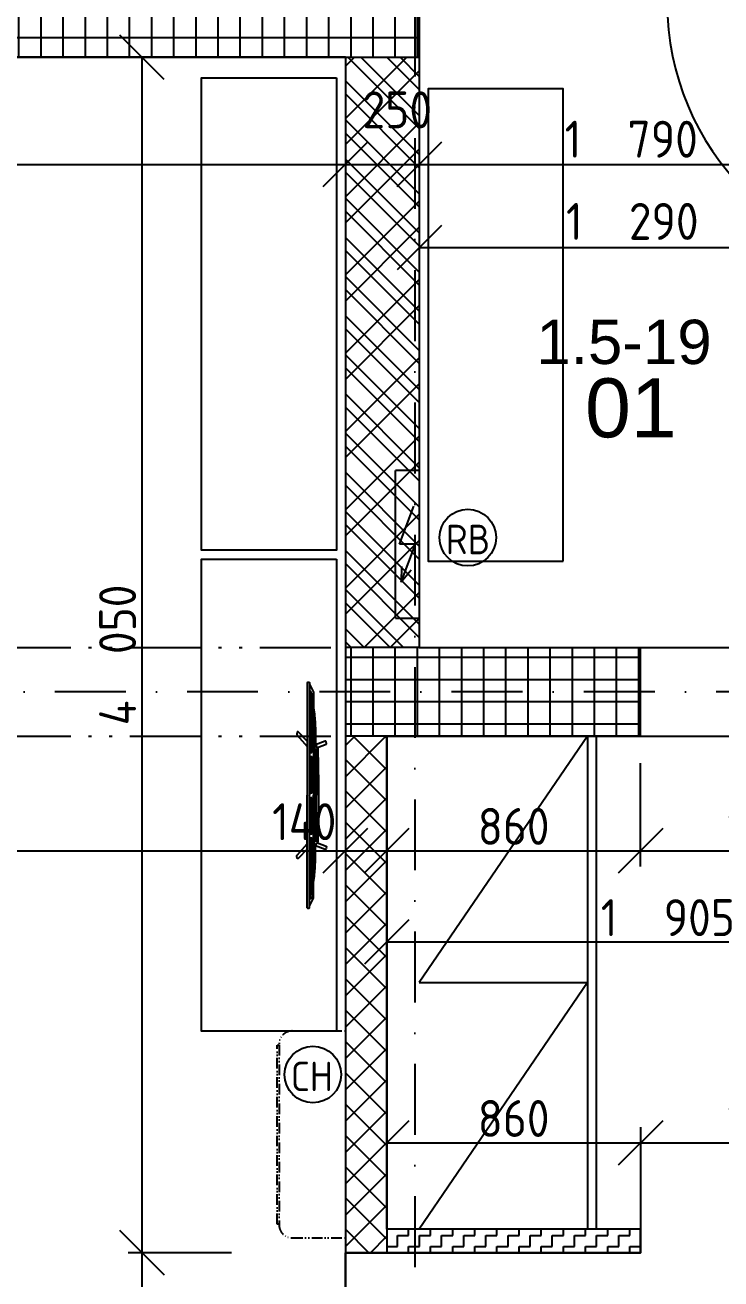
# Model space of a CAD drawing. Extents: x 4511820 to 5180432, y -1526536 to -944957.
# Drawn here: x 5146147 to 5148505, y -1301384 to -1297136 of the extents above; entities that cross this region are included whole.
import ezdxf

# ---------------------------------------------------------------- set-up
doc = ezdxf.new("R2010")
doc.units = 0
doc.header["$MEASUREMENT"] = 0
for name, pattern in [('ACAD_ISO07W100', [3.5, 0.5, -3]), ('ACAD_ISO12W100', [22, 12, -3, 0.5, -3, 0.5, -3]), ('BODKOCIARKOVANA_3', [5.6, 3, -1.3, 0, -1.3])]:
    doc.linetypes.add(name, pattern=pattern)
doc.layers.get('0').update_dxf_attribs({"linetype": 'CONTINUOUS'})
doc.layers.get('Defpoints').update_dxf_attribs({"color": 61, "linetype": 'CONTINUOUS'})
for name, color, linetype in [('DVERE', 45, 'CONTINUOUS'), ('KÓTY', 4, 'CONTINUOUS'), ('MÚRY', 1, 'CONTINUOUS'), ('osi', 253, 'CONTINUOUS'), ('Plochy', 41, 'CONTINUOUS'), ('POPIS', 7, 'CONTINUOUS'), ('TENKÁ', 7, 'CONTINUOUS'), ('ZARIADENIE', 47, 'CONTINUOUS'), ('ZZ-chladenie', 133, 'CONTINUOUS'), ('ZZ-elektro', 221, 'CONTINUOUS'), ('ŠRAFY', 82, 'CONTINUOUS')]:
    doc.layers.add(name, color=color, linetype=linetype)
doc.styles.add('ARIAL', font='arial.ttf')
doc.styles.add('STYLE1', font='isocp.shx')
doc.dimstyles.new('STANDARD-50', dxfattribs={"dimtxt": 125, "dimasz": 150, "dimexe": 10, "dimexo": 200, "dimgap": 20, "dimtad": 1, "dimdsep": 46, "dimlunit": 6, "dimtxsty": 'STYLE1', "dimblk1": 'OBLIQUE', "dimblk2": 'OBLIQUE', "dimsah": 1, "dimcen": 2.5, "dimse1": 1, "dimse2": 1, "dimadec": 0, "dimazin": 0, "dimtfac": 1, "dimtmove": 1, "dimatfit": 3, "dimldrblk": 'OBLIQUE', "dimfxl": 1, "dimtolj": 1, "dimtzin": 0, "dimarcsym": 0})

# ---------------------------------------------------------------- blocks, each defined once
blk = doc.blocks.new('Tv06_top_cad-block.com')
at = {"color": 0}
for points in [[(-161.1, -3.4), (-173.3, 26.2, 0.359324), (-175.3, 27.3, 0.097501), (-182.8, 24.2, 0.350578), (-183.5, 22.1), (-171.1, -10.4)], [(161.1, -3.4), (173.3, 26.2, -0.359324), (175.3, 27.3, -0.097501), (182.8, 24.2, -0.350578), (183.5, 22.1), (171.1, -10.4)], [(-381.9, -38.8, -0.13121), (-383.2, -32.7, -0.169032), (-383, -32.3), (-381.8, -31.1, -0.205713), (-381.3, -30.9), (-378.5, -30.9, 0.118206), (-376.2, -30.4), (-351.4, -18.4, -0.105648), (-345.8, -17), (0, -17)], [(-339.3, -21.2), (-339.3, -21.2, 0.099639), (-344.3, -22.2), (-349.2, -24.6, 0.215889), (-350.7, -26.3, 0.476075), (-349.4, -28, 0.244765)], [(-295.5, -17), (-282, -15, -0.02037), (-255.8, -12, -0.012056), (-227.2, -10.7), (-169.3, -10.7)], [(-182.5, -38.8), (-214.4, -69.1, 0.250582), (-215, -71, 0.266718), (-214.3, -71.9, 0.084688)], [(-214.3, -71.9), (-207.3, -73.1, 0.211205), (-203.3, -72.1), (-165.2, -38.8)], [(-181.8, -17), (-178.5, -14, -0.213415), (-177.3, -13.6), (0, -13.6)], [(-172.1, -13.6, -0.072098), (-159.2, -3, -0.121861), (-158.4, -2.8)], [(-170.1, -10.6, -0.053076), (-160.2, -2.9), (-158.4, -2.8)], [(-147.6, -13.6), (-147.6, -7.5, -0.414214), (-147.4, -7.3), (-146.5, -7.3, -0.414214), (-146.3, -7.5), (-146.3, -13.6)], [(-146.8, -28, 0.414214), (-145, -26.2), (-145, -23, 0.414214), (-146.8, -21.2)], [(-143.9, -13.6), (-143.9, -7.5, -0.414214), (-143.7, -7.3), (-142.7, -7.3, -0.414214), (-142.6, -7.5), (-142.6, -13.6)], [(-140.2, -13.6), (-140.2, -7.5, -0.414214), (-140, -7.3), (-139, -7.3, -0.414214), (-138.8, -7.5), (-138.8, -13.6)], [(-136.4, -13.6), (-136.4, -7.5, -0.414214), (-136.3, -7.3), (-135.3, -7.3, -0.414214), (-135.1, -7.5), (-135.1, -13.6)], [(-132.7, -13.6), (-132.7, -7.5, -0.414214), (-132.5, -7.3), (-131.6, -7.3, -0.414214), (-131.4, -7.5), (-131.4, -13.6)], [(-128.8, -28, -0.414214), (-130.6, -26.2), (-130.6, -23, -0.414214), (-128.8, -21.2)], [(-129, -13.6), (-129, -7.5, -0.414214), (-128.8, -7.3), (-127.9, -7.3, -0.414214), (-127.7, -7.5), (-127.7, -13.6)], [(-125.3, -13.6), (-125.3, -7.5, -0.414214), (-125.1, -7.3), (-124.1, -7.3, -0.414214), (-124, -7.5), (-124, -13.6)], [(-121.6, -13.6), (-121.6, -7.5, -0.414214), (-121.4, -7.3), (-120.4, -7.3, -0.414214), (-120.2, -7.5), (-120.2, -13.6)], [(-117.8, -13.6), (-117.8, -7.5, -0.414214), (-117.7, -7.3), (-116.7, -7.3, -0.414214), (-116.5, -7.5), (-116.5, -13.6)], [(-114.1, -13.6), (-114.1, -7.5, -0.414214), (-113.9, -7.3), (-113, -7.3, -0.414214), (-112.8, -7.5), (-112.8, -13.6)], [(-110.4, -13.6), (-110.4, -7.5, -0.414214), (-110.2, -7.3), (-109.3, -7.3, -0.414214), (-109.1, -7.5), (-109.1, -13.6)], [(-106.7, -13.6), (-106.7, -7.5, -0.414214), (-106.5, -7.3), (-105.5, -7.3, -0.414214), (-105.4, -7.5), (-105.4, -13.6)], [(-103, -13.6), (-103, -7.5, -0.414214), (-102.8, -7.3), (-101.8, -7.3, -0.414214), (-101.6, -7.5), (-101.6, -13.6)], [(-99.2, -13.6), (-99.2, -7.5, -0.414214), (-99.1, -7.3), (-98.1, -7.3, -0.414214), (-97.9, -7.5), (-97.9, -13.6)], [(-95.5, -13.6), (-95.5, -7.5, -0.414214), (-95.3, -7.3), (-94.4, -7.3, -0.414214), (-94.2, -7.5), (-94.2, -13.6)], [(-91.8, -13.6), (-91.8, -7.5, -0.414214), (-91.6, -7.3), (-90.7, -7.3, -0.414214), (-90.5, -7.5), (-90.5, -13.6)], [(-88.1, -13.6), (-88.1, -7.5, -0.414214), (-87.9, -7.3), (-86.9, -7.3, -0.414214), (-86.8, -7.5), (-86.8, -13.6)], [(-84.4, -13.6), (-84.4, -7.5, -0.414214), (-84.2, -7.3), (-83.2, -7.3, -0.414214), (-83, -7.5), (-83, -13.6)], [(-80.6, -13.6), (-80.6, -7.5, -0.414214), (-80.5, -7.3), (-79.5, -7.3, -0.414214), (-79.3, -7.5), (-79.3, -13.6)], [(-76.9, -13.6), (-76.9, -7.5, -0.414214), (-76.7, -7.3), (-75.8, -7.3, -0.414214), (-75.6, -7.5), (-75.6, -13.6)], [(-73.2, -13.6), (-73.2, -7.5, -0.414214), (-73, -7.3), (-72.1, -7.3, -0.414214), (-71.9, -7.5), (-71.9, -13.6)], [(-69.5, -13.6), (-69.5, -7.5, -0.414214), (-69.3, -7.3), (-68.3, -7.3, -0.414214), (-68.2, -7.5), (-68.2, -13.6)], [(-65.8, -13.6), (-65.8, -7.5, -0.414214), (-65.6, -7.3), (-64.6, -7.3, -0.414214), (-64.4, -7.5), (-64.4, -13.6)], [(-62, -13.6), (-62, -7.5, -0.414214), (-61.9, -7.3), (-60.9, -7.3, -0.414214), (-60.7, -7.5), (-60.7, -13.6)], [(-58.3, -13.6), (-58.3, -7.5, -0.414214), (-58.1, -7.3), (-57.2, -7.3, -0.414214), (-57, -7.5), (-57, -13.6)], [(-54.6, -13.6), (-54.6, -7.5, -0.414214), (-54.4, -7.3), (-53.5, -7.3, -0.414214), (-53.3, -7.5), (-53.3, -13.6)], [(-50.9, -13.6), (-50.9, -7.5, -0.414214), (-50.7, -7.3), (-49.7, -7.3, -0.414214), (-49.6, -7.5), (-49.6, -13.6)], [(-47.2, -13.6), (-47.2, -7.5, -0.414214), (-47, -7.3), (-46, -7.3, -0.414214), (-45.8, -7.5), (-45.8, -13.6)], [(-43.4, -13.6), (-43.4, -7.5, -0.414214), (-43.3, -7.3), (-42.3, -7.3, -0.414214), (-42.1, -7.5), (-42.1, -13.6)], [(-39.7, -13.6), (-39.7, -7.5, -0.414214), (-39.5, -7.3), (-38.6, -7.3, -0.414214), (-38.4, -7.5), (-38.4, -13.6)], [(-36, -13.6), (-36, -7.5, -0.414214), (-35.8, -7.3), (-34.9, -7.3, -0.414214), (-34.7, -7.5), (-34.7, -13.6)], [(-32.3, -13.6), (-32.3, -7.5, -0.414214), (-32.1, -7.3), (-31.1, -7.3, -0.414214), (-31, -7.5), (-31, -13.6)], [(-28.6, -13.6), (-28.6, -7.5, -0.414214), (-28.4, -7.3), (-27.4, -7.3, -0.414214), (-27.2, -7.5), (-27.2, -13.6)], [(-24.8, -13.6), (-24.8, -7.5, -0.414214), (-24.7, -7.3), (-23.7, -7.3, -0.414214), (-23.5, -7.5), (-23.5, -13.6)], [(-21.1, -13.6), (-21.1, -7.5, -0.414214), (-20.9, -7.3), (-20, -7.3, -0.414214), (-19.8, -7.5), (-19.8, -13.6)], [(-17.4, -13.6), (-17.4, -7.5, -0.414214), (-17.2, -7.3), (-16.3, -7.3, -0.414214), (-16.1, -7.5), (-16.1, -13.6)], [(-13.7, -13.6), (-13.7, -7.5, -0.414214), (-13.5, -7.3), (-12.5, -7.3, -0.414214), (-12.4, -7.5), (-12.4, -13.6)], [(-10, -13.6), (-10, -7.5, -0.414214), (-9.8, -7.3), (-8.8, -7.3, -0.414214), (-8.6, -7.5), (-8.6, -13.6)], [(-10, -28, 0.414214), (-8.2, -26.2), (-8.2, -23, 0.414214), (-10, -21.2)], [(-6.2, -13.6), (-6.2, -7.5, -0.414214), (-6.1, -7.3), (-5.1, -7.3, -0.414214), (-4.9, -7.5), (-4.9, -13.6)], [(-2.5, -13.6), (-2.5, -7.5, -0.414214), (-2.3, -7.3), (-1.4, -7.3, -0.414214), (-1.2, -7.5), (-1.2, -13.6)], [(181.8, -17), (178.5, -14, 0.213415), (177.3, -13.6), (0, -13.6)], [(381.9, -38.8, 0.13121), (383.2, -32.7, 0.169032), (383, -32.3), (381.8, -31.1, 0.205713), (381.3, -30.9), (378.5, -30.9, -0.118206), (376.2, -30.4), (351.4, -18.4, 0.105648), (345.8, -17), (0, -17)], [(2.5, -13.6), (2.5, -7.5, 0.414214), (2.3, -7.3), (1.4, -7.3, 0.414214), (1.2, -7.5), (1.2, -13.6)], [(6.2, -13.6), (6.2, -7.5, 0.414214), (6.1, -7.3), (5.1, -7.3, 0.414214), (4.9, -7.5), (4.9, -13.6)], [(10, -28, -0.414214), (8.2, -26.2), (8.2, -23, -0.414214), (10, -21.2)], [(10, -13.6), (10, -7.5, 0.414214), (9.8, -7.3), (8.8, -7.3, 0.414214), (8.6, -7.5), (8.6, -13.6)], [(13.7, -13.6), (13.7, -7.5, 0.414214), (13.5, -7.3), (12.5, -7.3, 0.414214), (12.4, -7.5), (12.4, -13.6)], [(17.4, -13.6), (17.4, -7.5, 0.414214), (17.2, -7.3), (16.3, -7.3, 0.414214), (16.1, -7.5), (16.1, -13.6)], [(21.1, -13.6), (21.1, -7.5, 0.414214), (20.9, -7.3), (20, -7.3, 0.414214), (19.8, -7.5), (19.8, -13.6)], [(24.8, -13.6), (24.8, -7.5, 0.414214), (24.7, -7.3), (23.7, -7.3, 0.414214), (23.5, -7.5), (23.5, -13.6)], [(28.6, -13.6), (28.6, -7.5, 0.414214), (28.4, -7.3), (27.4, -7.3, 0.414214), (27.2, -7.5), (27.2, -13.6)], [(32.3, -13.6), (32.3, -7.5, 0.414214), (32.1, -7.3), (31.1, -7.3, 0.414214), (31, -7.5), (31, -13.6)], [(36, -13.6), (36, -7.5, 0.414214), (35.8, -7.3), (34.9, -7.3, 0.414214), (34.7, -7.5), (34.7, -13.6)], [(39.7, -13.6), (39.7, -7.5, 0.414214), (39.5, -7.3), (38.6, -7.3, 0.414214), (38.4, -7.5), (38.4, -13.6)], [(43.4, -13.6), (43.4, -7.5, 0.414214), (43.3, -7.3), (42.3, -7.3, 0.414214), (42.1, -7.5), (42.1, -13.6)], [(47.2, -13.6), (47.2, -7.5, 0.414214), (47, -7.3), (46, -7.3, 0.414214), (45.8, -7.5), (45.8, -13.6)], [(50.9, -13.6), (50.9, -7.5, 0.414214), (50.7, -7.3), (49.7, -7.3, 0.414214), (49.6, -7.5), (49.6, -13.6)], [(54.6, -13.6), (54.6, -7.5, 0.414214), (54.4, -7.3), (53.5, -7.3, 0.414214), (53.3, -7.5), (53.3, -13.6)], [(58.3, -13.6), (58.3, -7.5, 0.414214), (58.1, -7.3), (57.2, -7.3, 0.414214), (57, -7.5), (57, -13.6)], [(62, -13.6), (62, -7.5, 0.414214), (61.9, -7.3), (60.9, -7.3, 0.414214), (60.7, -7.5), (60.7, -13.6)], [(65.8, -13.6), (65.8, -7.5, 0.414214), (65.6, -7.3), (64.6, -7.3, 0.414214), (64.4, -7.5), (64.4, -13.6)], [(69.5, -13.6), (69.5, -7.5, 0.414214), (69.3, -7.3), (68.3, -7.3, 0.414214), (68.2, -7.5), (68.2, -13.6)], [(73.2, -13.6), (73.2, -7.5, 0.414214), (73, -7.3), (72.1, -7.3, 0.414214), (71.9, -7.5), (71.9, -13.6)], [(76.9, -13.6), (76.9, -7.5, 0.414214), (76.7, -7.3), (75.8, -7.3, 0.414214), (75.6, -7.5), (75.6, -13.6)], [(80.6, -13.6), (80.6, -7.5, 0.414214), (80.5, -7.3), (79.5, -7.3, 0.414214), (79.3, -7.5), (79.3, -13.6)], [(84.4, -13.6), (84.4, -7.5, 0.414214), (84.2, -7.3), (83.2, -7.3, 0.414214), (83, -7.5), (83, -13.6)], [(88.1, -13.6), (88.1, -7.5, 0.414214), (87.9, -7.3), (86.9, -7.3, 0.414214), (86.8, -7.5), (86.8, -13.6)], [(91.8, -13.6), (91.8, -7.5, 0.414214), (91.6, -7.3), (90.7, -7.3, 0.414214), (90.5, -7.5), (90.5, -13.6)], [(95.5, -13.6), (95.5, -7.5, 0.414214), (95.3, -7.3), (94.4, -7.3, 0.414214), (94.2, -7.5), (94.2, -13.6)], [(99.2, -13.6), (99.2, -7.5, 0.414214), (99.1, -7.3), (98.1, -7.3, 0.414214), (97.9, -7.5), (97.9, -13.6)], [(103, -13.6), (103, -7.5, 0.414214), (102.8, -7.3), (101.8, -7.3, 0.414214), (101.6, -7.5), (101.6, -13.6)], [(106.7, -13.6), (106.7, -7.5, 0.414214), (106.5, -7.3), (105.5, -7.3, 0.414214), (105.4, -7.5), (105.4, -13.6)], [(110.4, -13.6), (110.4, -7.5, 0.414214), (110.2, -7.3), (109.3, -7.3, 0.414214), (109.1, -7.5), (109.1, -13.6)], [(114.1, -13.6), (114.1, -7.5, 0.414214), (113.9, -7.3), (113, -7.3, 0.414214), (112.8, -7.5), (112.8, -13.6)], [(117.8, -13.6), (117.8, -7.5, 0.414214), (117.7, -7.3), (116.7, -7.3, 0.414214), (116.5, -7.5), (116.5, -13.6)], [(121.6, -13.6), (121.6, -7.5, 0.414214), (121.4, -7.3), (120.4, -7.3, 0.414214), (120.2, -7.5), (120.2, -13.6)], [(125.3, -13.6), (125.3, -7.5, 0.414214), (125.1, -7.3), (124.1, -7.3, 0.414214), (124, -7.5), (124, -13.6)], [(129, -13.6), (129, -7.5, 0.414214), (128.8, -7.3), (127.9, -7.3, 0.414214), (127.7, -7.5), (127.7, -13.6)], [(128.8, -28, 0.414214), (130.6, -26.2), (130.6, -23, 0.414214), (128.8, -21.2)], [(132.7, -13.6), (132.7, -7.5, 0.414214), (132.5, -7.3), (131.6, -7.3, 0.414214), (131.4, -7.5), (131.4, -13.6)], [(136.4, -13.6), (136.4, -7.5, 0.414214), (136.3, -7.3), (135.3, -7.3, 0.414214), (135.1, -7.5), (135.1, -13.6)], [(140.2, -13.6), (140.2, -7.5, 0.414214), (140, -7.3), (139, -7.3, 0.414214), (138.8, -7.5), (138.8, -13.6)], [(143.9, -13.6), (143.9, -7.5, 0.414214), (143.7, -7.3), (142.7, -7.3, 0.414214), (142.6, -7.5), (142.6, -13.6)], [(146.8, -28, -0.414214), (145, -26.2), (145, -23, -0.414214), (146.8, -21.2)], [(147.6, -13.6), (147.6, -7.5, 0.414214), (147.4, -7.3), (146.5, -7.3, 0.414214), (146.3, -7.5), (146.3, -13.6)], [(172.1, -13.6, 0.072098), (159.2, -3, 0.121861), (158.4, -2.8)], [(170.1, -10.6, 0.053076), (160.2, -2.9), (158.4, -2.8)], [(214.3, -71.9), (207.3, -73.1, -0.211205), (203.3, -72.1), (165.2, -38.8)], [(295.5, -17), (282, -15, 0.02037), (255.8, -12, 0.012056), (227.2, -10.7), (169.3, -10.7)], [(182.5, -38.8), (214.4, -69.1, -0.250582), (215, -71, -0.266718), (214.3, -71.9, -0.084688)], [(339.3, -21.2), (339.3, -21.2, -0.099639), (344.3, -22.2), (349.2, -24.6, -0.215889), (350.7, -26.3, -0.476075), (349.4, -28, -0.244765)]]:
    blk.add_lwpolyline(points, format="xyb", dxfattribs=at)
for points in [[(-381.9, -38.8), (0, -38.8)], [(-378.5, -30.9), (0, -30.9)], [(-349.4, -28), (-146.8, -28)], [(-339.3, -21.2), (-146.8, -21.2)], [(-158.6, -6.5), (0, -6.5)], [(-128.8, -21.2), (-10, -21.2)], [(-128.8, -28), (-10, -28)], [(158.6, -6.5), (0, -6.5)], [(378.5, -30.9), (0, -30.9)], [(381.9, -38.8), (0, -38.8)], [(128.8, -21.2), (10, -21.2)], [(128.8, -28), (10, -28)], [(339.3, -21.2), (146.8, -21.2)], [(349.4, -28), (146.8, -28)]]:
    blk.add_lwpolyline(points, dxfattribs=at)
for centre, radius, start, end in [((0, -4564), 4564, 90, 91.9893), ((0, -4564), 4564, 88.0107, 90), ((-170.5, -10.1), 0.6, 200.9784, 314.0295), ((170.5, -10.1), 0.6, 225.9705, 339.0216)]:
    blk.add_arc(centre, radius, start, end, dxfattribs=at)
blk = doc.blocks.new('TV')
at = {"layer": 'ZARIADENIE', "color": 8}
blk.add_blockref('Tv06_top_cad-block.com', (4448198.7, -1316337.8), dxfattribs=at)
blk = doc.blocks.new('_OBLIQUE')
at = {"color": 0, "linetype": 'ByBlock'}
blk.add_line((-0.5, -0.5), (0.5, 0.5), dxfattribs=at)
blk = doc.blocks.new('*D25123')
at = {"layer": 'Defpoints', "color": 0}
for p in [(5147232.5, -1297608.5), (5142982.5, -1297995.2), (5147232.5, -1297995.2)]:
    blk.add_point(p, dxfattribs=at)
at = {"layer": 'KÓTY', "color": 0, "lineweight": -2}
blk.add_line((5142982.5, -1297608.5), (5147232.5, -1297608.5), dxfattribs=at)
at = {"layer": 'KÓTY', "color": 0, "linetype": 'ByBlock', "lineweight": -2, "xscale": 150, "yscale": 150, "zscale": 150, "rotation": 180}
blk.add_blockref('_OBLIQUE', (5142982.5, -1297608.5), dxfattribs=at)
at = {"layer": 'KÓTY', "color": 0, "linetype": 'ByBlock', "lineweight": -2, "xscale": 150, "yscale": 150, "zscale": 150}
blk.add_blockref('_OBLIQUE', (5147232.5, -1297608.5), dxfattribs=at)
at = {"layer": 'KÓTY', "color": 0, "insert": (5144941, -1297513), "char_height": 125, "attachment_point": 5, "style": 'STYLE1'}
blk.add_mtext('\\A1;4ﾠ250', dxfattribs=at)
blk = doc.blocks.new('*D25124')
at = {"layer": 'Defpoints', "color": 0}
for p in [(5147482.5, -1297608.5), (5147482.5, -1297608.5), (5147232.5, -1297995.2)]:
    blk.add_point(p, dxfattribs=at)
at = {"layer": 'KÓTY', "color": 0, "lineweight": -2}
blk.add_line((5147232.5, -1297608.5), (5147482.5, -1297608.5), dxfattribs=at)
at = {"layer": 'KÓTY', "color": 0, "linetype": 'ByBlock', "lineweight": -2, "xscale": 150, "yscale": 150, "zscale": 150, "rotation": 180}
blk.add_blockref('_OBLIQUE', (5147232.5, -1297608.5), dxfattribs=at)
at = {"layer": 'KÓTY', "color": 0, "linetype": 'ByBlock', "lineweight": -2, "xscale": 150, "yscale": 150, "zscale": 150}
blk.add_blockref('_OBLIQUE', (5147482.5, -1297608.5), dxfattribs=at)
at = {"layer": 'KÓTY', "color": 0, "insert": (5147408.3, -1297423.5), "char_height": 125, "attachment_point": 5, "style": 'STYLE1'}
blk.add_mtext('\\A1;250', dxfattribs=at)
blk = doc.blocks.new('*D25503')
at = {"layer": 'Defpoints', "color": 0}
for p in [(5147372.5, -1299545.2), (5148232.5, -1299545.2), (5148232.5, -1299933.5)]:
    blk.add_point(p, dxfattribs=at)
at = {"layer": 'KÓTY', "color": 0, "lineweight": -2}
blk.add_line((5147372.5, -1299933.5), (5148232.5, -1299933.5), dxfattribs=at)
at = {"layer": 'KÓTY', "color": 0, "linetype": 'ByBlock', "lineweight": -2, "xscale": 150, "yscale": 150, "zscale": 150, "rotation": 180}
blk.add_blockref('_OBLIQUE', (5147372.5, -1299933.5), dxfattribs=at)
at = {"layer": 'KÓTY', "color": 0, "linetype": 'ByBlock', "lineweight": -2, "xscale": 150, "yscale": 150, "zscale": 150}
blk.add_blockref('_OBLIQUE', (5148232.5, -1299933.5), dxfattribs=at)
at = {"layer": 'KÓTY', "color": 0, "insert": (5147802.5, -1299851), "char_height": 125, "attachment_point": 5, "style": 'STYLE1'}
blk.add_mtext('\\A1;860', dxfattribs=at)
blk = doc.blocks.new('*D25504')
at = {"layer": 'Defpoints', "color": 0}
for p in [(5148232.5, -1299545.2), (5149277.5, -1299545.2), (5149277.5, -1299933.5)]:
    blk.add_point(p, dxfattribs=at)
at = {"layer": 'KÓTY', "color": 0, "lineweight": -2}
blk.add_line((5148232.5, -1299933.5), (5149277.5, -1299933.5), dxfattribs=at)
at = {"layer": 'KÓTY', "color": 0, "linetype": 'ByBlock', "lineweight": -2, "xscale": 150, "yscale": 150, "zscale": 150, "rotation": 180}
blk.add_blockref('_OBLIQUE', (5148232.5, -1299933.5), dxfattribs=at)
at = {"layer": 'KÓTY', "color": 0, "linetype": 'ByBlock', "lineweight": -2, "xscale": 150, "yscale": 150, "zscale": 150}
blk.add_blockref('_OBLIQUE', (5149277.5, -1299933.5), dxfattribs=at)
at = {"layer": 'KÓTY', "color": 0, "insert": (5148755, -1299851), "char_height": 125, "attachment_point": 5, "style": 'STYLE1'}
blk.add_mtext('\\A1;1ﾠ045', dxfattribs=at)
blk = doc.blocks.new('*D25505')
at = {"layer": 'Defpoints', "color": 0}
for p in [(5147372.5, -1299545.2), (5149277.5, -1299545.2), (5149277.5, -1300242.5)]:
    blk.add_point(p, dxfattribs=at)
at = {"layer": 'KÓTY', "color": 0, "lineweight": -2}
blk.add_line((5147372.5, -1300242.5), (5149277.5, -1300242.5), dxfattribs=at)
at = {"layer": 'KÓTY', "color": 0, "linetype": 'ByBlock', "lineweight": -2, "xscale": 150, "yscale": 150, "zscale": 150, "rotation": 180}
blk.add_blockref('_OBLIQUE', (5147372.5, -1300242.5), dxfattribs=at)
at = {"layer": 'KÓTY', "color": 0, "linetype": 'ByBlock', "lineweight": -2, "xscale": 150, "yscale": 150, "zscale": 150}
blk.add_blockref('_OBLIQUE', (5149277.5, -1300242.5), dxfattribs=at)
at = {"layer": 'KÓTY', "color": 0, "insert": (5148325, -1300160), "char_height": 125, "attachment_point": 5, "style": 'STYLE1'}
blk.add_mtext('\\A1;1ﾠ905', dxfattribs=at)
blk = doc.blocks.new('*D25523')
at = {"layer": 'Defpoints', "color": 0}
for p in [(5148232.5, -1299545.2), (5148232.5, -1301215.2), (5149108.5, -1301215.2)]:
    blk.add_point(p, dxfattribs=at)
at = {"layer": 'KÓTY', "color": 0, "lineweight": -2}
blk.add_line((5149108.5, -1299545.2), (5149108.5, -1301215.2), dxfattribs=at)
at = {"layer": 'KÓTY', "color": 0, "linetype": 'ByBlock', "lineweight": -2, "xscale": 150, "yscale": 150, "zscale": 150}
for p, rotation in [((5149108.5, -1299545.2), 90), ((5149108.5, -1301215.2), 270)]:
    blk.add_blockref('_OBLIQUE', p, dxfattribs=dict(at, rotation=rotation))
at = {"layer": 'KÓTY', "color": 0, "insert": (5149001, -1300478), "char_height": 125, "attachment_point": 5, "rotation": 90, "style": 'STYLE1'}
blk.add_mtext('\\A1;1ﾠ670', dxfattribs=at)
blk = doc.blocks.new('*D25524')
at = {"layer": 'Defpoints', "color": 0}
for p in [(5148232.5, -1301215.2), (5148232.5, -1301295.2), (5149108.5, -1301295.2)]:
    blk.add_point(p, dxfattribs=at)
at = {"layer": 'KÓTY', "color": 0, "lineweight": -2}
blk.add_line((5149108.5, -1301215.2), (5149108.5, -1301295.2), dxfattribs=at)
at = {"layer": 'KÓTY', "color": 0, "linetype": 'ByBlock', "lineweight": -2, "xscale": 150, "yscale": 150, "zscale": 150}
for p, rotation in [((5149108.5, -1301215.2), 90), ((5149108.5, -1301295.2), 270)]:
    blk.add_blockref('_OBLIQUE', p, dxfattribs=dict(at, rotation=rotation))
at = {"layer": 'KÓTY', "color": 0, "insert": (5148940, -1301122.5), "char_height": 125, "attachment_point": 5, "rotation": 90, "style": 'STYLE1'}
blk.add_mtext('\\A1;80', dxfattribs=at)
blk = doc.blocks.new('*D25532')
at = {"layer": 'Defpoints', "color": 0}
for p in [(5142982.5, -1299545.2), (5147232.5, -1299545.2), (5147232.5, -1299933.5)]:
    blk.add_point(p, dxfattribs=at)
at = {"layer": 'KÓTY', "color": 0, "lineweight": -2}
blk.add_line((5142982.5, -1299933.5), (5147232.5, -1299933.5), dxfattribs=at)
at = {"layer": 'KÓTY', "color": 0, "linetype": 'ByBlock', "lineweight": -2, "xscale": 150, "yscale": 150, "zscale": 150, "rotation": 180}
blk.add_blockref('_OBLIQUE', (5142982.5, -1299933.5), dxfattribs=at)
at = {"layer": 'KÓTY', "color": 0, "linetype": 'ByBlock', "lineweight": -2, "xscale": 150, "yscale": 150, "zscale": 150}
blk.add_blockref('_OBLIQUE', (5147232.5, -1299933.5), dxfattribs=at)
at = {"layer": 'KÓTY', "color": 0, "insert": (5145558.5, -1299827.5), "char_height": 125, "attachment_point": 5, "style": 'STYLE1'}
blk.add_mtext('\\A1;4ﾠ250', dxfattribs=at)
blk = doc.blocks.new('*D25544')
at = {"layer": 'Defpoints', "color": 0}
for p in [(5148232.5, -1300923), (5147372.5, -1301215.2), (5148232.5, -1301215.2)]:
    blk.add_point(p, dxfattribs=at)
at = {"layer": 'KÓTY', "color": 0, "lineweight": -2}
blk.add_line((5147372.5, -1300923), (5148232.5, -1300923), dxfattribs=at)
at = {"layer": 'KÓTY', "color": 0, "linetype": 'ByBlock', "lineweight": -2, "xscale": 150, "yscale": 150, "zscale": 150, "rotation": 180}
blk.add_blockref('_OBLIQUE', (5147372.5, -1300923), dxfattribs=at)
at = {"layer": 'KÓTY', "color": 0, "linetype": 'ByBlock', "lineweight": -2, "xscale": 150, "yscale": 150, "zscale": 150}
blk.add_blockref('_OBLIQUE', (5148232.5, -1300923), dxfattribs=at)
at = {"layer": 'KÓTY', "color": 0, "insert": (5147802.5, -1300840.5), "char_height": 125, "attachment_point": 5, "style": 'STYLE1'}
blk.add_mtext('\\A1;860', dxfattribs=at)
blk = doc.blocks.new('*D25545')
at = {"layer": 'Defpoints', "color": 0}
for p in [(5149277.5, -1300923), (5148232.5, -1301215.2), (5149277.5, -1301295.2)]:
    blk.add_point(p, dxfattribs=at)
at = {"layer": 'KÓTY', "color": 0, "lineweight": -2}
blk.add_line((5148232.5, -1300923), (5149277.5, -1300923), dxfattribs=at)
at = {"layer": 'KÓTY', "color": 0, "linetype": 'ByBlock', "lineweight": -2, "xscale": 150, "yscale": 150, "zscale": 150, "rotation": 180}
blk.add_blockref('_OBLIQUE', (5148232.5, -1300923), dxfattribs=at)
at = {"layer": 'KÓTY', "color": 0, "linetype": 'ByBlock', "lineweight": -2, "xscale": 150, "yscale": 150, "zscale": 150}
blk.add_blockref('_OBLIQUE', (5149277.5, -1300923), dxfattribs=at)
at = {"layer": 'KÓTY', "color": 0, "insert": (5148755, -1300840.5), "char_height": 125, "attachment_point": 5, "style": 'STYLE1'}
blk.add_mtext('\\A1;1ﾠ045', dxfattribs=at)
blk = doc.blocks.new('*D25561')
at = {"layer": 'Defpoints', "color": 0}
for p in [(5147232.5, -1297245.2), (5146543, -1301295.2), (5147232.5, -1301295.2)]:
    blk.add_point(p, dxfattribs=at)
at = {"layer": 'KÓTY', "color": 0, "lineweight": -2}
blk.add_line((5146543, -1297245.2), (5146543, -1301295.2), dxfattribs=at)
at = {"layer": 'KÓTY', "color": 0, "linetype": 'ByBlock', "lineweight": -2, "xscale": 150, "yscale": 150, "zscale": 150}
for p, rotation in [((5146543, -1297245.2), 90), ((5146543, -1301295.2), 270)]:
    blk.add_blockref('_OBLIQUE', p, dxfattribs=dict(at, rotation=rotation))
at = {"layer": 'KÓTY', "color": 0, "insert": (5146460.5, -1299270.2), "char_height": 125, "attachment_point": 5, "rotation": 90, "style": 'STYLE1'}
blk.add_mtext('\\A1;4ﾠ050', dxfattribs=at)
blk = doc.blocks.new('*D25562')
at = {"layer": 'Defpoints', "color": 0}
for p in [(5147232.5, -1301295.2), (5146543, -1302550.2), (5147072.5, -1302550.2)]:
    blk.add_point(p, dxfattribs=at)
at = {"layer": 'KÓTY', "color": 0, "lineweight": -2}
blk.add_line((5146543, -1301295.2), (5146543, -1302550.2), dxfattribs=at)
at = {"layer": 'KÓTY', "color": 0, "linetype": 'ByBlock', "lineweight": -2, "xscale": 150, "yscale": 150, "zscale": 150}
for p, rotation in [((5146543, -1301295.2), 90), ((5146543, -1302550.2), 270)]:
    blk.add_blockref('_OBLIQUE', p, dxfattribs=dict(at, rotation=rotation))
at = {"layer": 'KÓTY', "color": 0, "insert": (5146460.5, -1301922.7), "char_height": 125, "attachment_point": 5, "rotation": 90, "style": 'STYLE1'}
blk.add_mtext('\\A1;1ﾠ255', dxfattribs=at)
blk = doc.blocks.new('chlad2')
at = {"layer": 'ZZ-chladenie', "linetype": 'ACAD_ISO12W100', "ltscale": 3}
for p, q in [((5102412.5, -1105747.3), (5102592.5, -1105747.3)), ((5102412.5, -1106448.4), (5102592.5, -1106448.4))]:
    blk.add_line(p, q, dxfattribs=at)
blk.add_lwpolyline([(5102367.5, -1106402), (5102360.8, -1106402), (5102360.8, -1105794.8), (5102367.5, -1105794.8)], close=True, dxfattribs=at)
for centre, start, end in [((5102412.5, -1105792.3), 90, 180), ((5102412.5, -1106403.4), 180, 270)]:
    blk.add_arc(centre, 45, start, end, dxfattribs=at)
blk = doc.blocks.new('*D31538')
at = {"layer": 'Defpoints', "color": 0}
for p in [(5147482.5, -1297608.5), (5149272.5, -1297608.5), (5149272.5, -1297608.5)]:
    blk.add_point(p, dxfattribs=at)
at = {"layer": 'KÓTY', "color": 0, "lineweight": -2}
blk.add_line((5147482.5, -1297608.5), (5149272.5, -1297608.5), dxfattribs=at)
at = {"layer": 'KÓTY', "color": 0, "linetype": 'ByBlock', "lineweight": -2, "xscale": 150, "yscale": 150, "zscale": 150, "rotation": 180}
blk.add_blockref('_OBLIQUE', (5147482.5, -1297608.5), dxfattribs=at)
at = {"layer": 'KÓTY', "color": 0, "linetype": 'ByBlock', "lineweight": -2, "xscale": 150, "yscale": 150, "zscale": 150}
blk.add_blockref('_OBLIQUE', (5149272.5, -1297608.5), dxfattribs=at)
at = {"layer": 'KÓTY', "color": 0, "insert": (5148201, -1297523), "char_height": 125, "attachment_point": 5, "style": 'STYLE1'}
blk.add_mtext('\\A1;1ﾠ790', dxfattribs=at)
blk = doc.blocks.new('*D31539')
at = {"layer": 'Defpoints', "color": 0}
for p in [(5147482.5, -1297890.5), (5147482.5, -1298101.2), (5148772.5, -1298101.2)]:
    blk.add_point(p, dxfattribs=at)
at = {"layer": 'KÓTY', "color": 0, "lineweight": -2}
blk.add_line((5148772.5, -1297890.5), (5147482.5, -1297890.5), dxfattribs=at)
at = {"layer": 'KÓTY', "color": 0, "linetype": 'ByBlock', "lineweight": -2, "xscale": 150, "yscale": 150, "zscale": 150, "rotation": 180}
blk.add_blockref('_OBLIQUE', (5147482.5, -1297890.5), dxfattribs=at)
at = {"layer": 'KÓTY', "color": 0, "linetype": 'ByBlock', "lineweight": -2, "xscale": 150, "yscale": 150, "zscale": 150}
blk.add_blockref('_OBLIQUE', (5148772.5, -1297890.5), dxfattribs=at)
at = {"layer": 'KÓTY', "color": 0, "insert": (5148204.5, -1297801.5), "char_height": 125, "attachment_point": 5, "style": 'STYLE1'}
blk.add_mtext('\\A1;1ﾠ290', dxfattribs=at)
blk = doc.blocks.new('*D55186')
at = {"layer": 'Defpoints', "color": 0}
for p in [(5147232.5, -1299545.2), (5147372.5, -1299545.2), (5147372.5, -1299933.5)]:
    blk.add_point(p, dxfattribs=at)
at = {"layer": 'KÓTY', "color": 0, "lineweight": -2}
blk.add_line((5147232.5, -1299933.5), (5147372.5, -1299933.5), dxfattribs=at)
at = {"layer": 'KÓTY', "color": 0, "linetype": 'ByBlock', "lineweight": -2, "xscale": 150, "yscale": 150, "zscale": 150, "rotation": 180}
blk.add_blockref('_OBLIQUE', (5147232.5, -1299933.5), dxfattribs=at)
at = {"layer": 'KÓTY', "color": 0, "linetype": 'ByBlock', "lineweight": -2, "xscale": 150, "yscale": 150, "zscale": 150}
blk.add_blockref('_OBLIQUE', (5147372.5, -1299933.5), dxfattribs=at)
at = {"layer": 'KÓTY', "color": 0, "insert": (5147093, -1299835.1), "char_height": 125, "attachment_point": 5, "style": 'STYLE1'}
blk.add_mtext('\\A1;140', dxfattribs=at)

msp = doc.modelspace()

# ---------------------------------------------------------------- hatches: boundary and pattern name
at = {"layer": 'ŠRAFY', "ltscale": 0.25}
h = msp.add_hatch(dxfattribs=at)
h.set_pattern_fill('ANSI37', color=256, scale=600, angle=45)
h.set_pattern_definition([(90, (-3307273.674, 493071.734), (-75, 1e-14), []), (180, (-3307273.674, 493071.734), (-1e-14, -75), [])])
h.paths.add_polyline_path([(5147482.5, -1297060.191), (5147482.5, -1296945.191), (5146212.5, -1296945.191), (5146097.5, -1296945.191), (5145097.5, -1296945.191), (5144982.5, -1296945.191), (5142982.5, -1296945.191), (5142982.5, -1295210.191), (5142982.5, -1295095.191), (5142982.5, -1294085.191), (5142982.5, -1293945.191), (5142982.5, -1286325.191), (5142682.5, -1286325.191), (5142682.5, -1290360.191), (5142682.5, -1290475.191), (5142682.5, -1291475.191), (5142682.5, -1291590.191), (5142682.5, -1293840.191), (5142682.5, -1293955.191), (5142682.5, -1299245.191), (5142982.5, -1299245.191), (5142982.5, -1297245.191), (5147232.5, -1297245.191), (5147482.5, -1297245.191)])
at = {"layer": 'ŠRAFY'}
h = msp.add_hatch(dxfattribs=at)
h.set_pattern_fill('ANSI32', color=256, scale=500)
h.set_pattern_definition([(45, (584112, -84217.88), (-132.5825215, 132.5825215), []), (45, (584200.39, -84217.88), (-132.5825215, 132.5825215), [])])
h.paths.add_polyline_path([(5147232.5, -1297245.191), (5147482.5, -1297245.191), (5147482.5, -1299245.191), (5147232.5, -1299245.191)])
h = msp.add_hatch(dxfattribs=at)
h.set_pattern_fill('ANSI32', color=256, scale=250, angle=90)
h.set_pattern_definition([(135, (115395, 30907.69), (-66.2912607, -66.2912607), []), (135, (115395, 30951.89), (-66.2912607, -66.2912607), [])])
h.paths.add_polyline_path([(5147232.5, -1297245.191), (5147482.5, -1297245.191), (5147482.5, -1299245.191), (5147232.5, -1299245.191)])
at = {"layer": 'ŠRAFY', "ltscale": 0.25}
h = msp.add_hatch(dxfattribs=at)
h.set_pattern_fill('ANSI37', color=256, scale=600, angle=45)
h.set_pattern_definition([(90, (-3307273.674, 493071.734), (-75, 1e-14), []), (180, (-3307273.674, 493071.734), (-1e-14, -75), [])])
h.paths.add_polyline_path([(5147232.5, -1299545.191), (5147372.5, -1299545.191), (5147482.5, -1299545.191), (5148232.5, -1299545.191), (5148232.5, -1299245.191), (5147482.5, -1299245.191), (5147232.5, -1299245.191)])
h = msp.add_hatch(dxfattribs=at)
h.set_pattern_fill('ANSI37', color=256, scale=600, style=0)
h.set_pattern_definition([(45, (-2974319.684, 354551.784), (-53.0330086, 53.0330086), []), (135, (-2974319.684, 354551.784), (-53.0330086, -53.0330086), [])])
h.paths.add_polyline_path([(5147372.5, -1301295.191), (5147372.5, -1299545.191), (5147232.5, -1299545.191), (5147232.5, -1300145.191), (5147232.5, -1300745.191), (5147232.5, -1300995.191), (5147232.5, -1301095.191), (5147232.5, -1301295.191)])
h = msp.add_hatch(dxfattribs=at)
h.set_pattern_fill('ZIGZAG', color=256, scale=300, style=0)
h.set_pattern_definition([(0, (-68841.5, 127888.155), (37.5, 37.5), [37.5, -37.5]), (90, (-68804, 127888.155), (-37.5, 37.5), [37.5, -37.5])])
h.paths.add_polyline_path([(5148232.5, -1301215.191), (5147372.5, -1301215.191), (5147372.5, -1301295.191), (5148232.5, -1301295.191), (5148232.5, -1301219.597)])

# ---------------------------------------------------------------- linework, layer by layer
at = {"layer": 'DVERE'}
msp.add_arc((5149222.5, -1297060.191), 900, 180, 270, dxfattribs=at)
at = {"layer": 'KÓTY', "ltscale": 25}
msp.add_line((5148232.5, -1299986.903), (5148232.5, -1299636.903), dxfattribs=at)
at = {"layer": 'KÓTY', "ltscale": 0.25}
for p, q in [((5148232.5, -1300869.597), (5148232.5, -1301219.597)), ((5146845.903, -1301295.191), (5146495.903, -1301295.191))]:
    msp.add_line(p, q, dxfattribs=at)
at = {"layer": 'MÚRY'}
for p, q in [((5147482.5, -1297060.191), (5147482.5, -1299245.191)), ((5147232.5, -1297245.191), (5142982.5, -1297245.191)), ((5147232.5, -1297245.191), (5147232.5, -1301295.191)), ((5147482.5, -1299245.191), (5148232.5, -1299245.191)), ((5148232.5, -1299545.191), (5148232.5, -1299245.191)), ((5148232.5, -1299545.191), (5147372.5, -1299545.191)), ((5148232.5, -1301215.191), (5147372.5, -1301215.191)), ((5148232.5, -1301215.191), (5148232.5, -1301295.191)), ((5148232.5, -1301295.191), (5147232.5, -1301295.191))]:
    msp.add_line(p, q, dxfattribs=at)
at = {"layer": 'MÚRY', "ltscale": 0.25}
msp.add_line((5147372.5, -1299545.191), (5147372.5, -1301215.191), dxfattribs=at)
at = {"layer": 'osi', "linetype": 'BODKOCIARKOVANA_3', "ltscale": 80}
for p, q in [((5147467.5, -1284972.097), (5147467.5, -1316900)), ((5157242.5, -1299395.191), (5093572.5, -1299395.191))]:
    msp.add_line(p, q, dxfattribs=at)
at = {"layer": 'Plochy'}
for points in [[(5149272.5, -1297060.191), (5147482.5, -1297060.191), (5147482.5, -1299245.191), (5149272.5, -1299245.191)], [(5142982.5, -1297245.191), (5147232.5, -1297245.191), (5147232.5, -1302550.191), (5147072.5, -1302550.191), (5147072.5, -1302665.191), (5147797.5, -1302665.191), (5147797.5, -1305065.191), (5147172.5, -1305065.191), (5147172.5, -1305665.191), (5144217.5, -1305665.191), (5144217.5, -1302575.191), (5142982.5, -1302575.191)], [(5147232.5, -1302550.191), (5147232.5, -1301295.191), (5148232.5, -1301295.191), (5148232.5, -1301215.191), (5147372.5, -1301215.191), (5147372.5, -1299545.191), (5149277.5, -1299545.191), (5149277.5, -1301295.191), (5150027.5, -1301295.191), (5150027.5, -1301215.191), (5149392.5, -1301215.191), (5149392.5, -1299545.191), (5151402.5, -1299545.191), (5151402.5, -1303665.191), (5149152.5, -1303665.191), (5149152.5, -1302665.191), (5150072.5, -1302665.191), (5150072.5, -1302550.191)]]:
    msp.add_lwpolyline(points, close=True, dxfattribs=at)
at = {"layer": 'TENKÁ'}
for p, q in [((5147232.5, -1297245.191), (5147482.5, -1297245.191)), ((5147482.5, -1299245.191), (5147232.5, -1299245.191)), ((5147372.5, -1299545.191), (5147232.5, -1299545.191)), ((5147372.5, -1301215.191), (5147372.5, -1301295.191))]:
    msp.add_line(p, q, dxfattribs=at)
at = {"layer": 'TENKÁ', "linetype": 'ACAD_ISO12W100', "ltscale": 20}
for p, q in [((5142982.5, -1299245.191), (5147232.5, -1299245.191)), ((5142982.5, -1299545.191), (5147232.5, -1299545.191))]:
    msp.add_line(p, q, dxfattribs=at)
at = {"layer": 'TENKÁ', "linetype": 'ACAD_ISO12W100', "ltscale": 10}
for p, q in [((5148232.5, -1299245.191), (5149277.5, -1299245.191)), ((5148232.5, -1299545.191), (5149277.5, -1299545.191))]:
    msp.add_line(p, q, dxfattribs=at)
at = {"layer": 'TENKÁ', "linetype": 'ACAD_ISO07W100', "ltscale": 10}
msp.add_line((5147232.5, -1301295.191), (5147232.5, -1302550.191), dxfattribs=at)
at = {"layer": 'ZARIADENIE'}
for p, q in [((5148052.5, -1299545.191), (5147482.5, -1300380.191)), ((5148052.5, -1299545.191), (5148052.5, -1301215.191)), ((5148082.5, -1299545.191), (5148082.5, -1301215.191)), ((5147482.5, -1300380.191), (5148052.5, -1300380.191)), ((5148052.5, -1300380.191), (5147482.5, -1301215.191))]:
    msp.add_line(p, q, dxfattribs=at)
at = {"layer": 'ZARIADENIE', "color": 45, "ltscale": 0.25}
for points in [[(5147202.5, -1297315.192), (5147202.5, -1298915.192), (5146744.733, -1298915.192), (5146744.733, -1297315.192)], [(5147970.267, -1298952.691), (5147970.267, -1297352.691), (5147512.5, -1297352.691), (5147512.5, -1298952.691)], [(5147202.5, -1298945.192), (5147202.5, -1300545.192), (5146744.733, -1300545.192), (5146744.733, -1298945.192)]]:
    msp.add_lwpolyline(points, close=True, dxfattribs=at)
at = {"layer": 'ZZ-chladenie'}
msp.add_circle((5147122.243, -1300691.658), 96, dxfattribs=at)
at = {"layer": 'ZZ-elektro'}
for p, q in [((5147402.5, -1299145.191), (5147402.5, -1298645.191)), ((5147482.5, -1298645.191), (5147402.5, -1298645.191)), ((5147415.67, -1298895.191), (5147463.954, -1298766.698)), ((5147469.383, -1298895.191), (5147415.67, -1298895.191)), ((5147421.099, -1299023.685), (5147469.383, -1298895.191)), ((5147422.422, -1298970.378), (5147421.099, -1299023.685)), ((5147455.208, -1298982.698), (5147421.099, -1299023.685)), ((5147402.5, -1299145.191), (5147482.5, -1299145.191))]:
    msp.add_line(p, q, dxfattribs=at)
msp.add_circle((5147647.068, -1298872.714), 96, dxfattribs=at)

# ---------------------------------------------------------------- block references
at = {"layer": 'Plochy', "color": 2, "xscale": -1, "rotation": 270}
msp.add_blockref('TV', (6463479.159, -5747943.91), dxfattribs=at)
at = {"layer": 'ZZ-chladenie'}
msp.add_blockref('chlad2', (44640, -194796.775), dxfattribs=at)

# ---------------------------------------------------------------- texts
at = {"layer": 'POPIS', "lineweight": 40, "ltscale": 0.25, "style": 'ARIAL'}
for s, height, p in [('1.5-19', 150, (5147879.411, -1298284.579)), ('01', 200, (5148044.311, -1298533.098))]:
    msp.add_text(s, height=height, dxfattribs=at).set_placement(p)
at = {"layer": 'ZZ-chladenie', "style": 'STYLE1'}
msp.add_text('CH', height=100, dxfattribs=at).set_placement((5147047.615, -1300747.857))
at = {"layer": 'ZZ-elektro', "style": 'STYLE1'}
msp.add_text('RB', height=100, dxfattribs=at).set_placement((5147572.44, -1298928.914))

# ---------------------------------------------------------------- dimensions: what is measured, and where the dimension line sits
at = {"layer": 'KÓTY'}
for base, p1, p2, picture, middle in [((5146543, -1301295.191), (5147232.5, -1297245.191), (5147232.5, -1301295.191), '*D25561', (5146460.457, -1299270.191)), ((5146543, -1302550.191), (5147232.5, -1301295.191), (5147072.5, -1302550.191), '*D25562', (5146460.457, -1301922.691))]:
    dim = msp.add_linear_dim(base=base, p1=p1, p2=p2, angle=90, dimstyle='STANDARD-50', dxfattribs=at)
    dim.commit()
    dim.dimension.update_dxf_attribs({"geometry": picture, "text_midpoint": middle})
for base, p1, p2, picture, middle in [((5147482.5, -1297608.5), (5147232.5, -1297995.191), (5147482.5, -1297608.5), '*D25124', (5147408.25, -1297423.5)), ((5148232.5, -1299933.5), (5147372.5, -1299545.191), (5148232.5, -1299545.191), '*D25503', (5147802.5, -1299851)), ((5149277.5, -1300242.5), (5147372.5, -1299545.191), (5149277.5, -1299545.191), '*D25505', (5148325, -1300159.957)), ((5149277.5, -1299933.5), (5148232.5, -1299545.191), (5149277.5, -1299545.191), '*D25504', (5148755, -1299850.957)), ((5148232.5, -1300923), (5147372.5, -1301215.191), (5148232.5, -1301215.191), '*D25544', (5147802.5, -1300840.5)), ((5149277.5, -1300923), (5148232.5, -1301215.191), (5149277.5, -1301295.191), '*D25545', (5148755, -1300840.457))]:
    dim = msp.add_linear_dim(base=base, p1=p1, p2=p2, dimstyle='STANDARD-50', dxfattribs=at)
    dim.commit()
    dim.dimension.update_dxf_attribs({"geometry": picture, "text_midpoint": middle})
for base, p1, p2, picture, middle in [((5147232.5, -1297608.5), (5142982.5, -1297995.191), (5147232.5, -1297995.191), '*D25123', (5144941, -1297595.5)), ((5149272.5, -1297608.5), (5147482.5, -1297608.5), (5149272.5, -1297608.5), '*D31538', (5148201, -1297605.5)), ((5147232.5, -1299933.5), (5142982.5, -1299545.191), (5147232.5, -1299545.191), '*D25532', (5145558.5, -1299910))]:
    dim = msp.add_linear_dim(base=base, p1=p1, p2=p2, dimstyle='STANDARD-50', dxfattribs=at)
    dim.commit()
    dim.dimension.update_dxf_attribs({"geometry": picture, "text_midpoint": middle, "dimtype": 160})
for base, p1, p2, picture, middle in [((5147482.5, -1297890.5), (5148772.5, -1298101.191), (5147482.5, -1298101.191), '*D31539', (5148204.5, -1297884)), ((5147372.5, -1299933.5), (5147232.5, -1299545.191), (5147372.5, -1299545.191), '*D55186', (5147093.03, -1299917.603))]:
    dim = msp.add_linear_dim(base=base, p1=p1, p2=p2, dimstyle='STANDARD-50', override={"dimtxsty": 'STYLE1', "dimldrblk": 'OBLIQUE'}, dxfattribs=at)
    dim.commit()
    dim.dimension.update_dxf_attribs({"geometry": picture, "text_midpoint": middle, "dimtype": 160})
for base, p1, p2, picture, middle in [((5149108.5, -1301215.191), (5148232.5, -1299545.191), (5148232.5, -1301215.191), '*D25523', (5149083.5, -1300478)), ((5149108.5, -1301295.191), (5148232.5, -1301215.191), (5148232.5, -1301295.191), '*D25524', (5149022.5, -1301122.5))]:
    dim = msp.add_linear_dim(base=base, p1=p1, p2=p2, angle=90, dimstyle='STANDARD-50', dxfattribs=at)
    dim.commit()
    dim.dimension.update_dxf_attribs({"geometry": picture, "text_midpoint": middle, "dimtype": 160})

doc.saveas('drawing.dxf')
